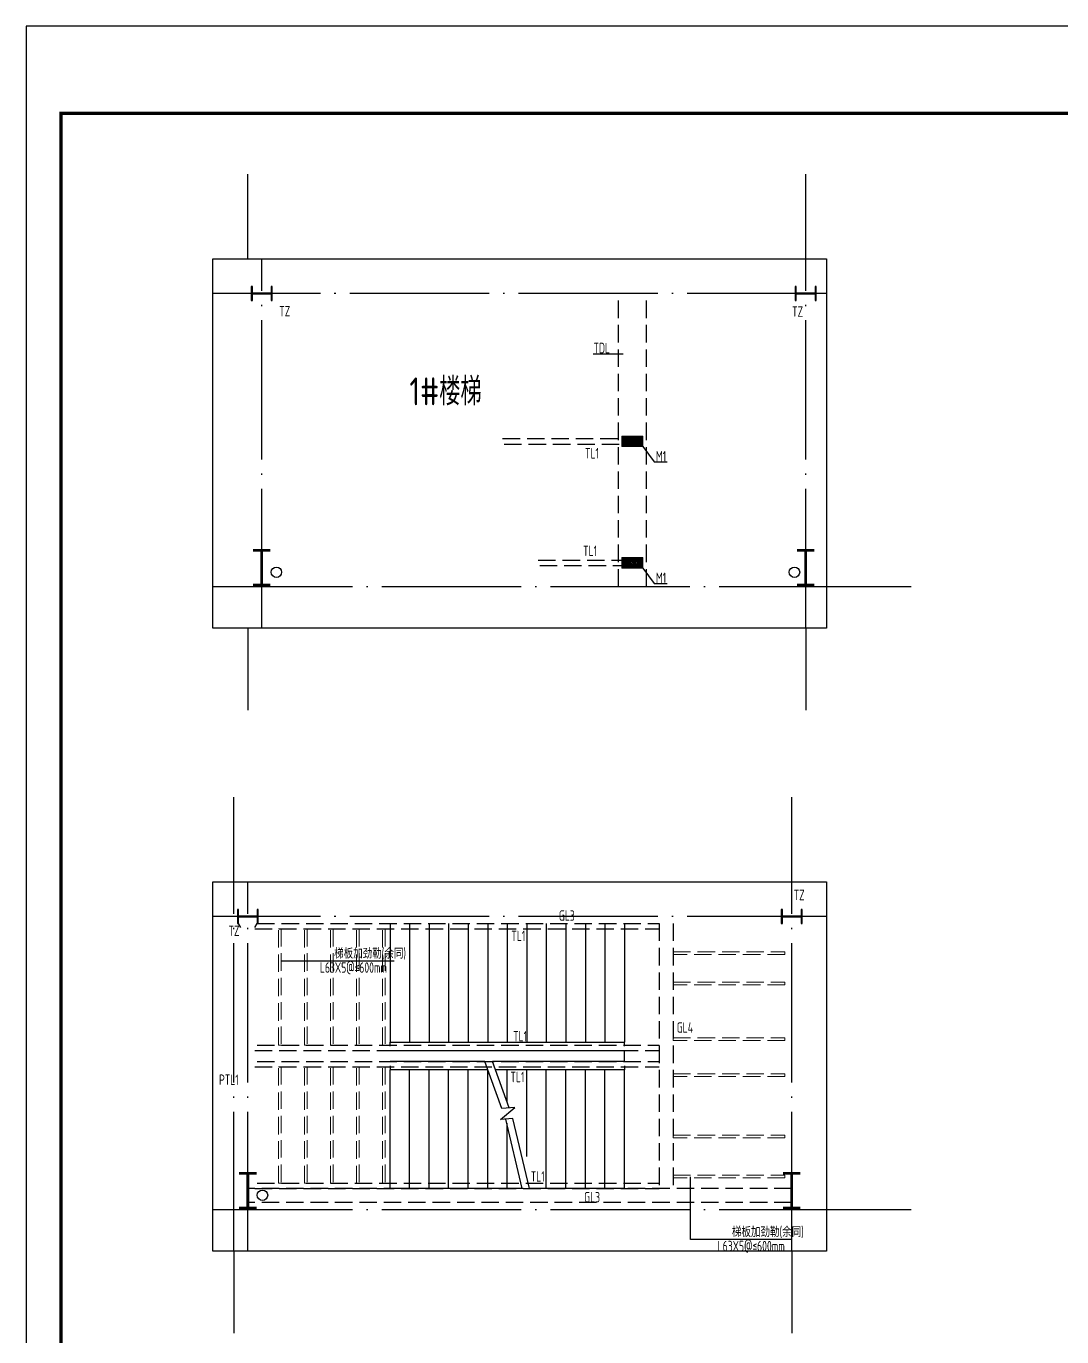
# Model space of a CAD drawing. Extents: x 19118 to 566552, y -1188739 to 92943.
# Drawn here: x 77812 to 92662, y -1094702 to -1075907 of the extents above; entities that cross this region are included whole.
import ezdxf

# ---------------------------------------------------------------- set-up
doc = ezdxf.new("R2010")
doc.units = 0
doc.header["$LTSCALE"] = 1000
doc.header["$MEASUREMENT"] = 0
doc.linetypes.add('DASH', pattern=[0.35, 0.25, -0.1])
doc.linetypes.add('DOTE', pattern=[2.42, 2, -0.2, 0.02, -0.2])
doc.layers.get('0').update_dxf_attribs({"linetype": 'CONTINUOUS'})
for name, color, linetype in [('1', 140, 'CONTINUOUS'), ('3T_GLASS', 5, 'CONTINUOUS'), ('3T_WOOD', 21, 'CONTINUOUS'), ('AXIS', 3, 'CONTINUOUS'), ('BEAM_CON', 4, 'CONTINUOUS'), ('DOTE', 9, 'DOTE'), ('PUB_TEXT', 7, 'CONTINUOUS'), ('PUB_TITLE', 4, 'CONTINUOUS'), ('STAIR', 2, 'CONTINUOUS'), ('TEXT', 7, 'CONTINUOUS'), ('THIN', 7, 'CONTINUOUS'), ('刚柱', 2, 'CONTINUOUS'), ('钢柱', 3, 'CONTINUOUS')]:
    doc.layers.add(name, color=color, linetype=linetype)
doc.styles.add('TSSD_Rein', font='atssdeng.shx', dxfattribs={"width": 0.7, "bigfont": 'atssdchn.shx'})

msp = doc.modelspace()

# ---------------------------------------------------------------- hatches: boundary and pattern name
at = {"layer": '1', "lineweight": 5}
h = msp.add_hatch(dxfattribs=at)
h.set_pattern_fill('ANSI31', color=256, scale=10, style=0)
h.set_pattern_definition([(315, (12825.63, -992486.251), (-11.2253202, -11.2253202), [])])
h.paths.add_polyline_path([(86354.37, -1081935.34), (86654.37, -1081935.34), (86654.37, -1081785.34), (86354.37, -1081785.34)])
h = msp.add_hatch(dxfattribs=at)
h.set_pattern_fill('ANSI31', color=256, scale=10, style=0)
h.set_pattern_definition([(315, (12825.63, -994229.251), (-11.2253202, -11.2253202), [])])
h.paths.add_polyline_path([(86354.37, -1083678.34), (86654.37, -1083678.34), (86654.37, -1083528.34), (86354.37, -1083528.34)])

# ---------------------------------------------------------------- linework, layer by layer
at = {"color": 4, "linetype": 'DASH'}
for p, q in [((86304.37, -1083941.84), (86304.37, -1079841.84)), ((86704.37, -1083941.84), (86704.37, -1079841.84))]:
    msp.add_line(p, q, dxfattribs=at)
for p, q in [((80889.37, -1088831.76), (80854.37, -1088775.93)), ((81089.37, -1088831.76), (81124.37, -1088775.93))]:
    msp.add_line(p, q)
for points in [[(80489.37, -1079241.84), (89290.03, -1079241.84), (89290.03, -1084541.84), (80489.37, -1084541.84)], [(80489.37, -1088175.93), (89290.03, -1088175.93), (89290.03, -1093475.93), (80489.37, -1093475.93)]]:
    msp.add_lwpolyline(points, close=True)
for points in [[(86654.37, -1081935.34), (86816.94, -1082155.7), (87002.65, -1082155.7)], [(86654.37, -1083678.34), (86816.94, -1083898.7), (87002.65, -1083898.7)]]:
    msp.add_lwpolyline(points)
at = {"elevation": 685.58}
msp.add_lwpolyline([(87339.64, -1093308.88), (87339.64, -1092409.36)], dxfattribs=at)
at = {"layer": '1', "lineweight": 5}
for points in [[(86354.37, -1081935.34), (86654.37, -1081935.34), (86654.37, -1081785.34), (86354.37, -1081785.34)], [(86354.37, -1083678.34), (86654.37, -1083678.34), (86654.37, -1083528.34), (86354.37, -1083528.34)]]:
    msp.add_lwpolyline(points, close=True, dxfattribs=at)
at = {"layer": '3T_GLASS', "linetype": 'DASH'}
for p, q in [((86889.37, -1088775.93), (86889.37, -1092575.93)), ((87089.37, -1088775.93), (87089.37, -1092575.93)), ((88789.37, -1092575.93), (80989.37, -1092575.93)), ((88789.37, -1092775.93), (80989.37, -1092775.93))]:
    msp.add_line(p, q, dxfattribs=at)
at = {"layer": '3T_WOOD', "linetype": 'DASH'}
for p, q in [((84642.92, -1081821.84), (86589.37, -1081821.84)), ((84665.46, -1081898.84), (86589.37, -1081898.84)), ((85153.27, -1083564.84), (86589.37, -1083564.84)), ((85175.82, -1083641.84), (86589.37, -1083641.84)), ((81124.37, -1088775.93), (86889.37, -1088775.93)), ((81089.37, -1088852.93), (86889.37, -1088852.93)), ((81089.37, -1090595.93), (86889.37, -1090595.93)), ((81124.37, -1090518.93), (86889.37, -1090518.93)), ((81089.37, -1090832.93), (86889.37, -1090832.93)), ((81124.37, -1090755.93), (86889.37, -1090755.93)), ((81124.37, -1092498.93), (86889.37, -1092498.93)), ((81089.37, -1092575.93), (86889.37, -1092575.93))]:
    msp.add_line(p, q, dxfattribs=at)
at = {"layer": 'AXIS'}
for p, q in [((80989.37, -1079241.84), (80989.37, -1078030.16)), ((88989.37, -1079241.84), (88989.37, -1078030.16)), ((89290.03, -1083941.84), (90503.3, -1083941.84)), ((80989.37, -1084541.84), (80989.37, -1085717.56)), ((88989.37, -1084541.84), (88989.37, -1085717.56)), ((80789.37, -1088175.93), (80789.37, -1086964.25)), ((88789.37, -1088175.93), (88789.37, -1086964.25)), ((89290.03, -1092875.93), (90503.3, -1092875.93)), ((80789.37, -1093475.93), (80789.37, -1094651.64)), ((88789.37, -1093475.93), (88789.37, -1094651.64))]:
    msp.add_line(p, q, dxfattribs=at)
at = {"layer": 'BEAM_CON', "color": 251, "linetype": 'DASH', "lineweight": 5}
for points in [[(81469.63, -1088852.93), (81469.63, -1090518.93), (81431.71, -1090518.93), (81431.71, -1088852.93)], [(81841.47, -1088852.93), (81841.47, -1090518.93), (81803.55, -1090518.93), (81803.55, -1088852.93)], [(82213.31, -1088852.93), (82213.31, -1090518.93), (82175.39, -1090518.93), (82175.39, -1088852.93)], [(82585.15, -1088852.93), (82585.15, -1090518.93), (82547.23, -1090518.93), (82547.23, -1088852.93)], [(82956.99, -1088852.93), (82956.99, -1090518.93), (82919.07, -1090518.93), (82919.07, -1088852.93)], [(88689.37, -1089219.53), (87089.37, -1089219.53), (87089.37, -1089181.61), (88689.37, -1089181.61)], [(88689.37, -1089654.63), (87089.37, -1089654.63), (87089.37, -1089616.71), (88689.37, -1089616.71)], [(88689.37, -1090452.92), (87089.37, -1090452.92), (87089.37, -1090415), (88689.37, -1090415)], [(81469.63, -1090832.93), (81469.63, -1092498.93), (81431.71, -1092498.93), (81431.71, -1090832.93)], [(81841.47, -1090832.93), (81841.47, -1092498.93), (81803.55, -1092498.93), (81803.55, -1090832.93)], [(82213.31, -1090832.93), (82213.31, -1092498.93), (82175.39, -1092498.93), (82175.39, -1090832.93)], [(82585.15, -1090832.93), (82585.15, -1092498.93), (82547.23, -1092498.93), (82547.23, -1090832.93)], [(82956.99, -1090832.93), (82956.99, -1092498.93), (82919.07, -1092498.93), (82919.07, -1090832.93)], [(88689.37, -1090967.13), (87089.37, -1090967.13), (87089.37, -1090929.21), (88689.37, -1090929.21)], [(88689.37, -1091847.03), (87089.37, -1091847.03), (87089.37, -1091809.11), (88689.37, -1091809.11)], [(88689.37, -1092422.77), (87089.37, -1092422.77), (87089.37, -1092384.85), (88689.37, -1092384.85)]]:
    msp.add_lwpolyline(points, close=True, dxfattribs=at)
at = {"layer": 'DOTE'}
for p, q in [((81189.37, -1084541.84), (81189.37, -1079241.84)), ((88989.37, -1084541.84), (88989.37, -1079241.84)), ((89290.03, -1079741.84), (80489.37, -1079741.84)), ((80489.37, -1083941.84), (89290.03, -1083941.84)), ((80789.37, -1093475.93), (80789.37, -1088175.93)), ((80989.37, -1093475.93), (80989.37, -1088175.93)), ((88789.37, -1093475.93), (88789.37, -1088175.93)), ((89290.03, -1088675.93), (80489.37, -1088675.93)), ((80489.37, -1092875.93), (89290.03, -1092875.93))]:
    msp.add_line(p, q, dxfattribs=at)
at = {"layer": 'PUB_TITLE'}
msp.add_lwpolyline([(77811.65, -1117957.32), (107511.65, -1117957.32), (107511.65, -1075907.32), (77811.65, -1075907.32)], close=True, dxfattribs=at)
at = {"layer": 'PUB_TITLE', "const_width": 50}
msp.add_lwpolyline([(78311.65, -1117457.32), (107011.65, -1117457.32), (107011.65, -1077157.32), (78311.65, -1077157.32)], close=True, dxfattribs=at)
at = {"layer": 'STAIR'}
for p, q in [((83029.37, -1088775.93), (83029.37, -1090475.93)), ((83309.37, -1088775.93), (83309.37, -1090475.93)), ((83589.37, -1088775.93), (83589.37, -1090475.93)), ((83869.37, -1088775.93), (83869.37, -1090475.93)), ((84149.37, -1088775.93), (84149.37, -1090475.93)), ((84429.37, -1088775.93), (84429.37, -1090475.93)), ((84709.37, -1088775.93), (84709.37, -1090475.93)), ((84989.37, -1088775.93), (84989.37, -1090475.93)), ((85269.37, -1088775.93), (85269.37, -1090475.93)), ((85549.37, -1088775.93), (85549.37, -1090475.93)), ((85829.37, -1088775.93), (85829.37, -1090475.93)), ((86109.37, -1088775.93), (86109.37, -1090475.93)), ((86389.37, -1088775.93), (86389.37, -1090475.93)), ((83029.37, -1090535.93), (83029.37, -1090475.93)), ((83029.37, -1090475.93), (86389.37, -1090475.93)), ((86389.37, -1090535.93), (86389.37, -1090475.93)), ((83029.37, -1090595.93), (86389.37, -1090595.93)), ((86389.37, -1090755.93), (86389.37, -1090595.93)), ((84389.73, -1090755.93), (83029.37, -1090755.93)), ((83029.37, -1090815.93), (83029.37, -1090875.93)), ((84633.98, -1091429.68), (84389.73, -1090755.93)), ((86389.37, -1090755.93), (84496.1, -1090755.93)), ((84737.12, -1091420.79), (84496.1, -1090755.93)), ((86389.37, -1090815.93), (86389.37, -1090875.93)), ((84433.23, -1090875.93), (83029.37, -1090875.93)), ((83029.37, -1092575.93), (83029.37, -1090875.93)), ((83309.37, -1092575.93), (83309.37, -1090875.93)), ((83589.37, -1092575.93), (83589.37, -1090875.93)), ((83869.37, -1092575.93), (83869.37, -1090875.93)), ((84149.37, -1092575.93), (84149.37, -1090875.93)), ((84429.37, -1092575.93), (84429.37, -1090875.93)), ((86389.37, -1090875.93), (84539.6, -1090875.93)), ((84709.37, -1091344.22), (84709.37, -1090875.93)), ((84989.37, -1092116.6), (84989.37, -1090875.93)), ((85269.37, -1092575.93), (85269.37, -1090875.93)), ((85549.37, -1092575.93), (85549.37, -1090875.93)), ((85829.37, -1092575.93), (85829.37, -1090875.93)), ((86109.37, -1092575.93), (86109.37, -1090875.93)), ((86389.37, -1092575.93), (86389.37, -1090875.93)), ((84613.78, -1091586.27), (84820.05, -1091413.64)), ((84820.05, -1091413.64), (84633.98, -1091429.68)), ((84791.56, -1091570.94), (84613.78, -1091586.27)), ((84922.63, -1092575.93), (84688.41, -1091579.83)), ((85029, -1092575.93), (84791.56, -1091570.94)), ((84709.37, -1092575.93), (84709.37, -1091637.64)), ((84922.63, -1092575.93), (83029.37, -1092575.93)), ((86389.37, -1092575.93), (85029, -1092575.93))]:
    msp.add_line(p, q, dxfattribs=at)
for centre in [(81399.25, -1083738.6), (88827.98, -1083738.6), (81199.25, -1092672.68)]:
    msp.add_circle(centre, 75, dxfattribs=at)
at = {"layer": 'TEXT'}
msp.add_line((86370.21, -1080610.51), (85940.46, -1080610.51), dxfattribs=at)
at = {"layer": 'THIN'}
for p, q in [((83087.12, -1089315.22, -765.66), (81469.63, -1089315.22)), ((88791.49, -1093308.88, 140.34), (87339.64, -1093308.88, 685.58))]:
    msp.add_line(p, q, dxfattribs=at)
at = {"layer": '刚柱', "const_width": 40}
for points in [[(81314.37, -1083422.98), (81064.37, -1083422.98)], [(81314.37, -1083422.98), (81064.37, -1083422.98)], [(81189.37, -1083922.98), (81189.37, -1083422.98)], [(81189.37, -1083922.98), (81189.37, -1083422.98)], [(89114.37, -1083422.98), (88864.37, -1083422.98)], [(89114.37, -1083422.98), (88864.37, -1083422.98)], [(88989.37, -1083922.98), (88989.37, -1083422.98)], [(88989.37, -1083922.98), (88989.37, -1083422.98)], [(81314.37, -1083922.98), (81064.37, -1083922.98)], [(81314.37, -1083922.98), (81064.37, -1083922.98)], [(89114.37, -1083922.98), (88864.37, -1083922.98)], [(89114.37, -1083922.98), (88864.37, -1083922.98)], [(81114.37, -1092357.06), (80864.37, -1092357.06)], [(81114.37, -1092357.06), (80864.37, -1092357.06)], [(80989.37, -1092857.06), (80989.37, -1092357.06)], [(80989.37, -1092857.06), (80989.37, -1092357.06)], [(88914.37, -1092357.06), (88664.37, -1092357.06)], [(88914.37, -1092357.06), (88664.37, -1092357.06)], [(88789.37, -1092857.06), (88789.37, -1092357.06)], [(88789.37, -1092857.06), (88789.37, -1092357.06)], [(81114.37, -1092857.06), (80864.37, -1092857.06)], [(81114.37, -1092857.06), (80864.37, -1092857.06)], [(88914.37, -1092857.06), (88664.37, -1092857.06)], [(88914.37, -1092857.06), (88664.37, -1092857.06)]]:
    msp.add_lwpolyline(points, dxfattribs=at)
at = {"layer": '钢柱'}
for points in [[(81339.37, -1079841.84), (81339.37, -1079641.84), (81324.37, -1079641.84), (81324.37, -1079737.84), (81054.37, -1079737.84), (81054.37, -1079641.84), (81039.37, -1079641.84), (81039.37, -1079841.84), (81054.37, -1079841.84), (81054.37, -1079745.84), (81324.37, -1079745.84), (81324.37, -1079841.84), (81339.37, -1079841.84)], [(89139.37, -1079841.84), (89139.37, -1079641.84), (89124.37, -1079641.84), (89124.37, -1079737.84), (88854.37, -1079737.84), (88854.37, -1079641.84), (88839.37, -1079641.84), (88839.37, -1079841.84), (88854.37, -1079841.84), (88854.37, -1079745.84), (89124.37, -1079745.84), (89124.37, -1079841.84), (89139.37, -1079841.84)], [(81139.37, -1088775.93), (81139.37, -1088575.93), (81124.37, -1088575.93), (81124.37, -1088671.93), (80854.37, -1088671.93), (80854.37, -1088575.93), (80839.37, -1088575.93), (80839.37, -1088775.93), (80854.37, -1088775.93), (80854.37, -1088679.93), (81124.37, -1088679.93), (81124.37, -1088775.93), (81139.37, -1088775.93)], [(88939.37, -1088775.93), (88939.37, -1088575.93), (88924.37, -1088575.93), (88924.37, -1088671.93), (88654.37, -1088671.93), (88654.37, -1088575.93), (88639.37, -1088575.93), (88639.37, -1088775.93), (88654.37, -1088775.93), (88654.37, -1088679.93), (88924.37, -1088679.93), (88924.37, -1088775.93), (88939.37, -1088775.93)]]:
    msp.add_lwpolyline(points, dxfattribs=at)

# ---------------------------------------------------------------- texts
at = {"layer": 'PUB_TEXT', "style": 'TSSD_Rein', "width": 0.8}
msp.add_text('1#楼梯', height=400, dxfattribs=at).set_placement((83307.09, -1081344.51))
at = {"layer": 'TEXT', "style": 'TSSD_Rein', "width": 0.7}
for s, p in [('TZ', (81439.83, -1080069.19)), ('TZ', (88793.97, -1080075.05)), ('TDL', (85945.84, -1080597.63)), ('TL1', (85824.16, -1082106.95)), ('M1', (86841.5, -1082149.88)), ('TL1', (85797.43, -1083506.14)), ('M1', (86841.5, -1083892.88)), ('TZ', (88816.79, -1088441.05)), ('GL3', (85450.85, -1088736.75)), ('TZ', (80711.81, -1088954.88)), ('TL1', (84767.23, -1089028.27)), ('梯板加劲勒(余同)', (82227.05, -1089279.31, -906)), ('L63X5@≤600mm', (82022.72, -1089482.26, -906)), ('GL4', (87140.36, -1090342.31)), ('TL1', (84794.01, -1090467.22)), ('PTL1', (80576.53, -1091090.63)), ('TL1', (84755.45, -1091051.14)), ('TL1', (85047.06, -1092477.57)), ('GL3', (85813.22, -1092775.93)), ('梯板加劲勒(余同)', (87931.41, -1093272.97)), ('L63X5@≤600mm', (87727.08, -1093475.93))]:
    msp.add_text(s, height=150, dxfattribs=at).set_placement(p)

doc.saveas('drawing.dxf')
